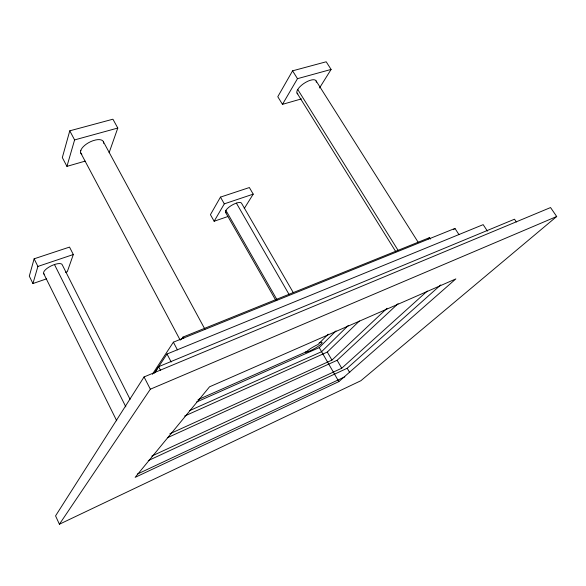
<?xml version="1.0" encoding="UTF-8"?>
<svg xmlns="http://www.w3.org/2000/svg" width="586" height="586" viewBox="0 0 586 586"><rect width="100%" height="100%" fill="white"/><g stroke="black" fill="none" stroke-linecap="round" stroke-linejoin="round"><path stroke-width="0.88" d="M65.566 272.322L67.28 271.736L73.323 254.536L69.529 247.087L34.127 258.807L29.3 276.131L32.933 283.543L46.675 278.819M109.121 152.704L117.786 128.048L112.93 119.207L69.771 130.825L62.321 157.575L66.929 166.373L85.131 161.135M32.933 283.543L37.9 266.432L34.127 258.807M66.929 166.373L74.605 139.915L69.771 130.825M244.245 208.521L253.218 194.142L249.365 187.542L220.461 197.116L210.433 214.674L214.146 221.244L227.822 216.542M319.517 87.981L331.097 69.434L326.197 61.779L292.575 70.833L277.786 96.727L282.474 104.352L301.402 98.902M214.146 221.244L224.313 203.847L253.218 194.142M282.474 104.352L297.483 78.671L331.097 69.434M144.061 376.937L55.553 515.878L59.406 524.221L360.866 380.732L556.7 216.505L550.547 207.554L144.061 376.937L150.346 389.199L59.406 524.221M152.382 374.293L173.368 342.18L454.956 228.415L458.933 234.539M154.631 372.784L158.638 366.675L514.501 219.215L516.354 221.984M154.484 373.099L167.01 354.017L483.164 224.643L487.42 231.104M181.506 339.338L183.022 337.06L429.523 237.638L430.424 239.051M328.233 334.181L317.964 344.531A9.662 1.619 -29.6 0 0 306.646 351.615L198.046 399.674M196.588 402.011L319.231 347.615L335.998 330.9M428.234 238.927L429.523 237.638M348.216 325.538L321.582 351.695L189.754 410.581M184.656 416.031L327.296 352.061L359.372 320.996M453.645 229.683L454.956 228.415M169.845 433.808L331.94 360.097L387.053 308.287M167.376 437.749L337.126 360.287L398.092 303.665M151.767 456.084L341.733 368.22L427.304 291.044M148.243 460.611L347.205 368.264L440.753 284.921M338.84 381.618L455.835 278.914L209.532 386.819L135.124 477.363L338.84 381.618L319.231 347.615M137.344 474.103L344.824 376.835M150.346 389.199L556.7 216.505M37.9 266.432L73.323 254.536M80.414 150.69L80.846 150.565M74.605 139.915L117.786 128.048M316.162 80.985L418.089 242.128M292.575 70.833L297.483 78.671M297.769 89.519L398.041 250.273M297.029 93.071L395.843 251.768M347.205 368.264L349.761 372.659M337.126 360.287L341.733 368.22M293.271 292.604L241.542 203.225A9.208 3.047 -30.1 0 0 231.133 205.649A9.208 3.047 -30.1 0 0 226.196 212.879M327.296 352.061L331.94 360.097M236.378 203.108L288.993 294.311M220.461 197.116L224.313 203.847M225.903 210.381L277.068 299.878M225.551 212.344L275.838 300.384M103.385 141.724L204.917 329.215M183.022 337.06L183.814 338.547M80.817 153.078L180.232 340.224M173.368 342.18L177.433 349.879M167.01 354.017L171.2 362.009M158.638 366.675L160.637 370.52M130.063 399.286L62.314 264.923A10.299 3.677 -25.7 0 0 50.74 266.11A10.299 3.677 -25.7 0 0 44.192 274.175M54.461 264.535L125.844 406.867M43.591 273.398L116.739 420.814M319.216 342.737A9.662 1.633 -29.6 0 1 317.531 346.736A9.662 1.633 -29.6 0 1 305.291 351.937M103.568 143.284A12.636 5.728 -27.4 0 0 95.774 139.944L92.793 140.786A12.636 5.728 -27.4 0 0 81.095 149.708L80.56 151.54A12.636 5.728 -27.4 0 0 81.842 154.221M316.301 82.252A11.332 4.417 -33.5 0 0 312.045 79.85L309.745 80.458A11.332 4.417 -33.5 0 0 298.413 88.471L297.3 90.273A11.332 4.417 -33.5 0 0 297.871 93.892"/></g></svg>
